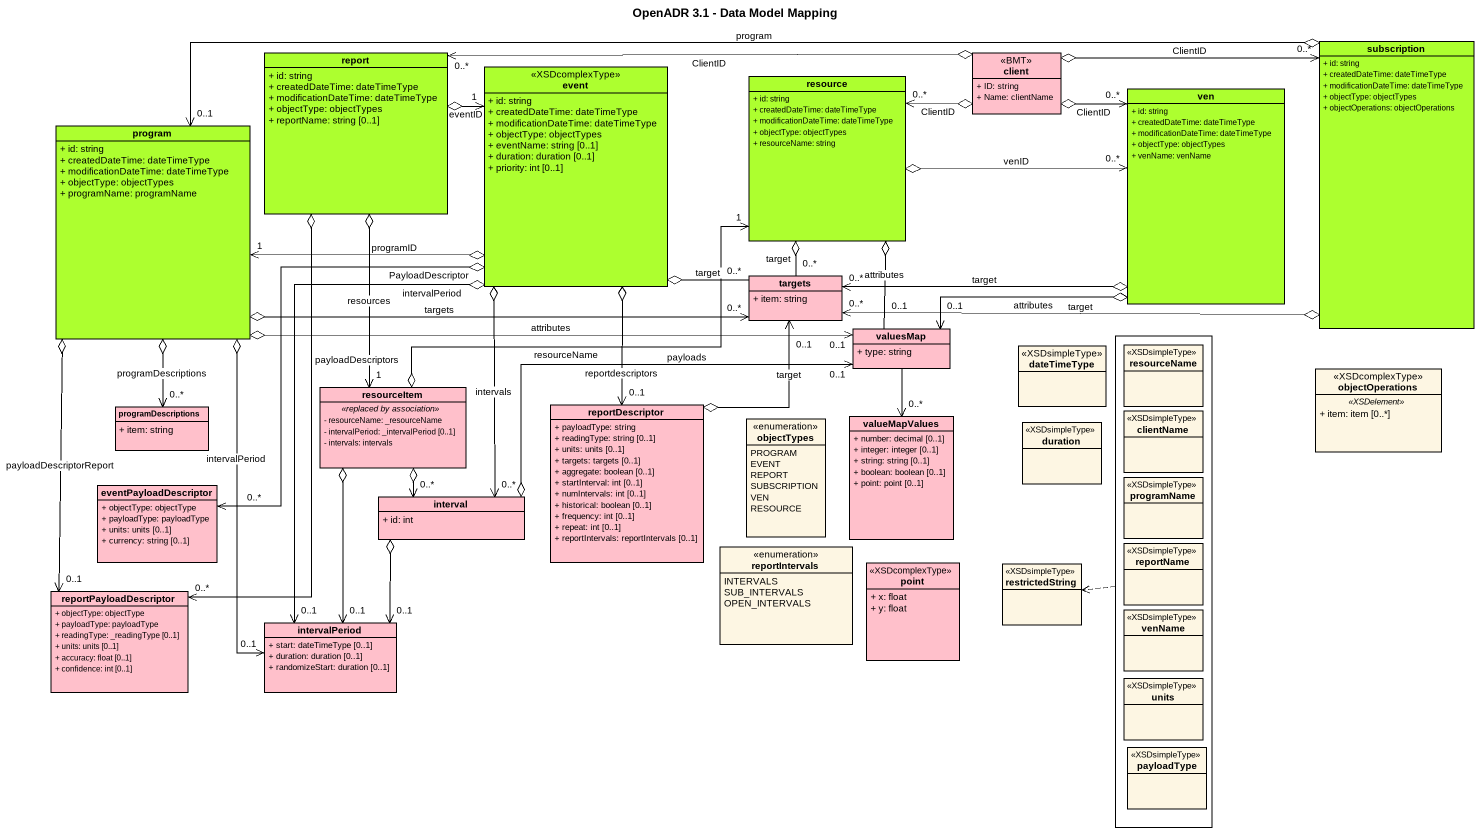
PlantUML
@startuml
title OpenADR 3.1 - Data Model Mapping
hide circle
hide empty members
skinparam classAttributeIconSize 0
class report #ADFF2F {
  + id: string
  + createdDateTime: dateTimeType
  + modificationDateTime: dateTimeType
  + objectType: objectTypes
  + reportName: string [0..1]
}
class event <<XSDcomplexType>> #ADFF2F {
  + id: string
  + createdDateTime: dateTimeType
  + modificationDateTime: dateTimeType
  + objectType: objectTypes
  + eventName: string [0..1]
  + duration: duration [0..1]
  + priority: int [0..1]
}
class resource #ADFF2F {
  + id: string
  + createdDateTime: dateTimeType
  + modificationDateTime: dateTimeType
  + objectType: objectTypes
  + resourceName: string
}
class client <<BMT>> #FFC0CB {
  + ID: string
  + Name: clientName
}
class subscription #ADFF2F {
  + id: string
  + createdDateTime: dateTimeType
  + modificationDateTime: dateTimeType
  + objectType: objectTypes
  + objectOperations: objectOperations
}
class ven #ADFF2F {
  + id: string
  + createdDateTime: dateTimeType
  + modificationDateTime: dateTimeType
  + objectType: objectTypes
  + venName: venName
}
class program #ADFF2F {
  + id: string
  + createdDateTime: dateTimeType
  + modificationDateTime: dateTimeType
  + objectType: objectTypes
  + programName: programName
}
class targets #FFC0CB {
  + item: string
}
class valuesMap #FFC0CB {
  + type: string
}
class dateTimeType <<XSDsimpleType>>
rectangle " " as rectangle1 {
  class resourceName <<XSDsimpleType>>
  class clientName <<XSDsimpleType>>
  class programName <<XSDsimpleType>>
  class reportName <<XSDsimpleType>>
  class venName <<XSDsimpleType>>
  class units <<XSDsimpleType>>
  class payloadType <<XSDsimpleType>>
}
class resourceItem #FFC0CB {
  .. <<replaced by association>> ..
  - resourceName: _resourceName
  - intervalPeriod: _intervalPeriod [0..1]
  - intervals: intervals
}
class objectOperations <<XSDcomplexType>> {
  .. <<XSDelement>> ..
  + item: item [0..*]
}
class programDescriptions #FFC0CB {
  + item: string
}
class reportDescriptor #FFC0CB {
  + payloadType: string
  + readingType: string [0..1]
  + units: units [0..1]
  + targets: targets [0..1]
  + aggregate: boolean [0..1]
  + startInterval: int [0..1]
  + numIntervals: int [0..1]
  + historical: boolean [0..1]
  + frequency: int [0..1]
  + repeat: int [0..1]
  + reportIntervals: reportIntervals [0..1]
}
enum objectTypes {
  PROGRAM
  EVENT
  REPORT
  SUBSCRIPTION
  VEN
  RESOURCE
}
class valueMapValues #FFC0CB {
  + number: decimal [0..1]
  + integer: integer [0..1]
  + string: string [0..1]
  + boolean: boolean [0..1]
  + point: point [0..1]
}
class duration <<XSDsimpleType>>
class eventPayloadDescriptor #FFC0CB {
  + objectType: objectType
  + payloadType: payloadType
  + units: units [0..1]
  + currency: string [0..1]
}
class interval #FFC0CB {
  + id: int
}
enum reportIntervals {
  INTERVALS
  SUB_INTERVALS
  OPEN_INTERVALS
}
class reportPayloadDescriptor #FFC0CB {
  + objectType: objectType
  + payloadType: payloadType
  + readingType: _readingType [0..1]
  + units: units [0..1]
  + accuracy: float [0..1]
  + confidence: int [0..1]
}
class point <<XSDcomplexType>> #FFC0CB {
  + x: float
  + y: float
}
class restrictedString <<XSDsimpleType>>
class intervalPeriod #FFC0CB {
  + start: dateTimeType [0..1]
  + duration: duration [0..1]
  + randomizeStart: duration [0..1]
}
report o-right-> "1" event : eventID
report o--> "1" resourceItem : resources
report o--> "0..*" reportPayloadDescriptor : payloadDescriptors
event o-left-> "1" program : programID
event o-right- "0..*" targets : target
event o--> "0..1" reportDescriptor : reportdescriptors
event o--> "0..*" eventPayloadDescriptor : PayloadDescriptor
event o--> "0..*" interval : intervals
event o--> "0..1" intervalPeriod : intervalPeriod
resource o-right-> "0..*" ven : venID
resource o-- "0..*" targets : target
resource o-- "0..1" valuesMap : attributes
client o-left-> "0..*" report : ClientID
client o-left-> "0..*" resource : ClientID
client o-right-> "0..*" subscription : ClientID
client o-right-> "0..*" ven : ClientID
subscription o-left-> "0..1" program : program
subscription o-left-> "0..*" targets : target
ven o-left-> "0..*" targets : target
ven o-left-> "0..1" valuesMap : attributes
program o-right-> "0..*" targets : targets
program o-right-> "0..1" valuesMap : attributes
program o--> "0..*" programDescriptions : programDescriptions
program o--> "0..1" reportPayloadDescriptor : payloadDescriptorReport
program o--> "0..1" intervalPeriod : intervalPeriod
valuesMap --> "0..*" valueMapValues
rectangle1 .left.> restrictedString
resourceItem o-up-> "1" resource : resourceName
resourceItem o--> "0..*" interval
resourceItem o--> "0..1" intervalPeriod
reportDescriptor o-up-> "0..1" targets : target
interval o-right-> "0..1" valuesMap : payloads
interval o--> "0..1" intervalPeriod
@enduml
